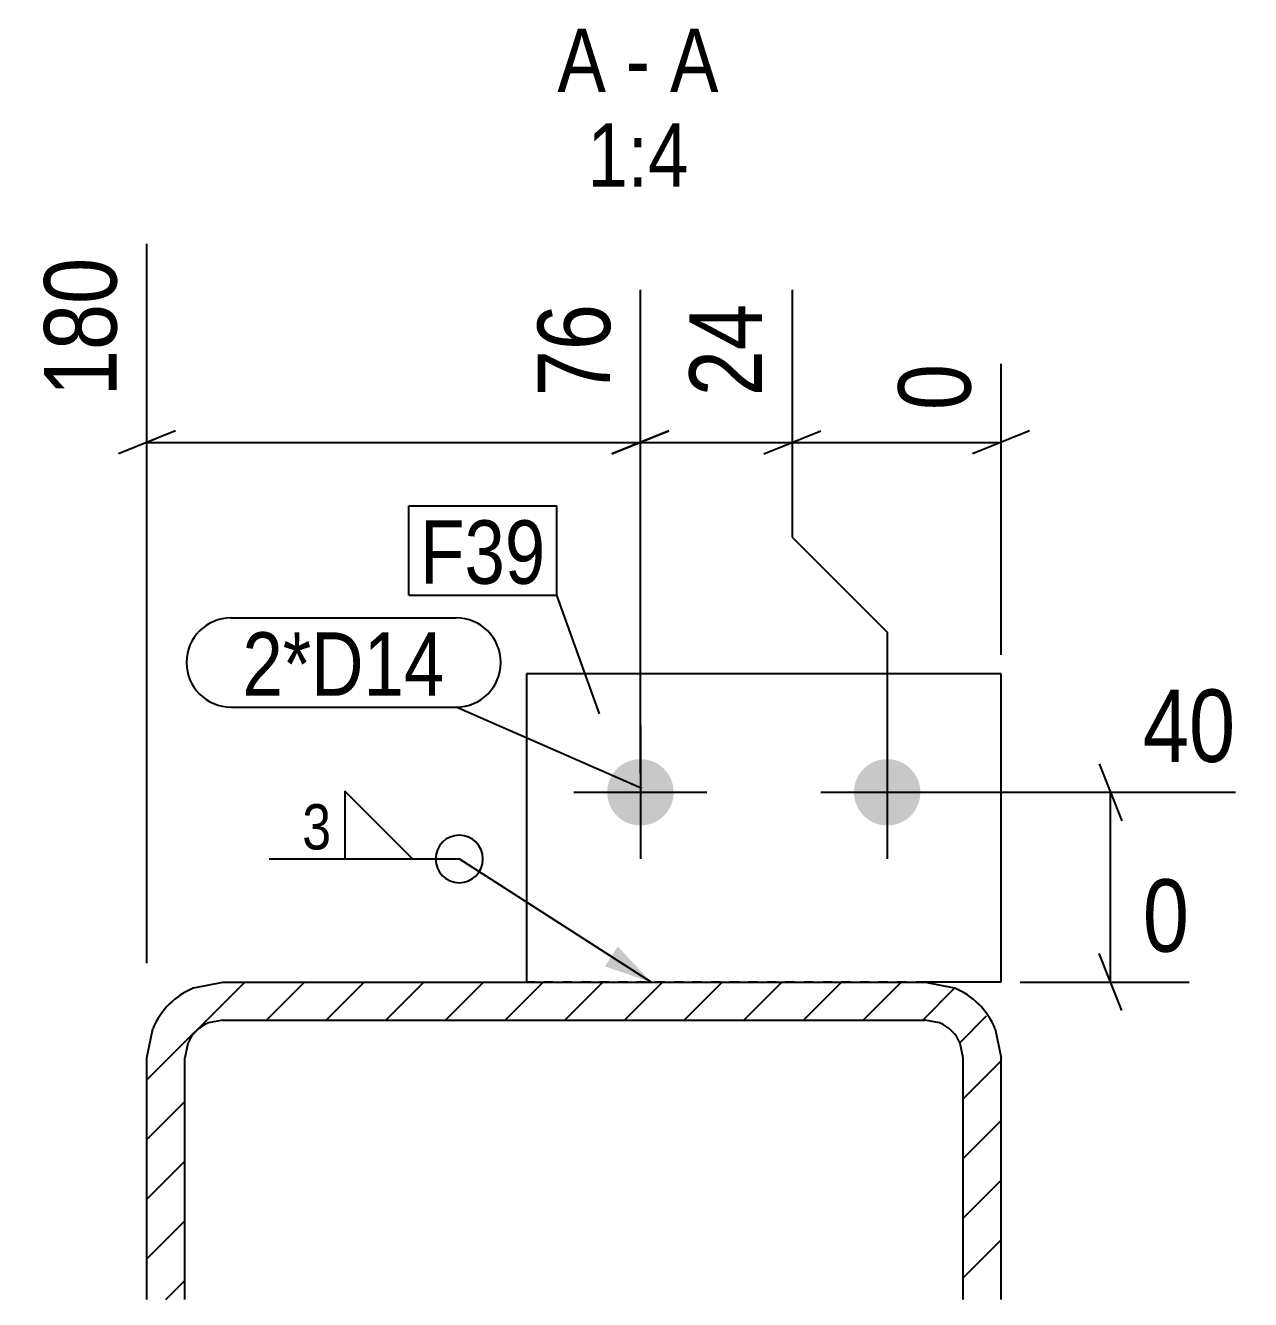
# Model space of a CAD drawing. Header units: millimetres. Extents: x 5277 to 67222, y 8 to 1401.
# Drawn here: x 5277.4 to 5535.5, y 9.6 to 278.2 of the extents above; entities that cross this region are included whole.
import ezdxf

# ---------------------------------------------------------------- set-up
doc = ezdxf.new("R2010")
doc.units = ezdxf.units.MM
doc.linetypes.add('DXK_LINE_DOT2', pattern=[3.9198, 1.9599, -1.9599])
for name, color, linetype in [('MÅLSÆTNING', 7, 'Continuous'), ('STÅL', 7, 'Continuous'), ('TEKST', 7, 'Continuous')]:
    doc.layers.add(name, color=color, linetype=linetype)
doc.styles.add('Arial Narrow', font='ARIALN.TTF', dxfattribs={"height": 0.2})

msp = doc.modelspace()

# ---------------------------------------------------------------- hatches: boundary and pattern name
at = {"layer": 'STÅL', "linetype": 'Continuous'}
for points in [[(5413.97, 116.52, -1), (5399.97, 116.52, -1)], [(5465.97, 116.52, -1), (5451.97, 116.52, -1)]]:
    msp.add_hatch(color=96, dxfattribs=at).paths.add_polyline_path(points)
h = msp.add_hatch(dxfattribs=at)
h.set_pattern_fill('', scale=2.8, style=0, pattern_type=0)
h.set_pattern_definition([(45, (5482.973, 9.6), (-6.28618, 6.28618), [])])
h.paths.add_polyline_path([(5474.97, 9.6), (5482.97, 9.6), (5482.97, 60.52), (5481.75, 66.64), (5478.29, 71.83), (5473.1, 75.3), (5466.97, 76.52), (5318.97, 76.52), (5312.85, 75.3), (5307.66, 71.83), (5304.19, 66.64), (5302.97, 60.52), (5302.97, 9.6), (5310.97, 9.6), (5310.97, 60.52), (5311.58, 63.58), (5313.32, 66.18), (5315.91, 67.91), (5318.97, 68.52), (5466.97, 68.52), (5470.03, 67.91), (5472.63, 66.18), (5474.36, 63.58), (5474.97, 60.52)])
at = {"layer": 'TEKST', "linetype": 'Continuous'}
msp.add_hatch(color=3, dxfattribs=at).paths.add_polyline_path([(5402.19, 84.02), (5409.26, 76.52), (5399.5, 79.81)])

# ---------------------------------------------------------------- linework, layer by layer
at = {"layer": 'MÅLSÆTNING', "color": 7, "linetype": 'Continuous'}
for p, q in [((5302.97, 80.52), (5302.97, 232.17)), ((5406.97, 120.52), (5406.97, 222.42)), ((5406.97, 120.52), (5406.97, 222.42)), ((5438.97, 222.42), (5438.97, 170.29)), ((5438.97, 222.42), (5438.97, 170.29)), ((5482.97, 145.52), (5482.97, 206.84)), ((5308.97, 192.69), (5296.97, 187.89)), ((5412.97, 192.69), (5400.97, 187.89)), ((5400.97, 187.89), (5412.97, 192.69)), ((5432.97, 187.89), (5444.97, 192.69)), ((5432.97, 187.89), (5444.97, 192.69)), ((5488.97, 192.69), (5476.97, 187.89)), ((5302.97, 190.29), (5406.97, 190.29)), ((5406.97, 190.29), (5438.97, 190.29)), ((5438.97, 190.29), (5482.97, 190.29)), ((5438.97, 170.29), (5458.97, 150.29)), ((5438.97, 170.29), (5458.97, 150.29)), ((5458.97, 150.29), (5458.97, 120.52)), ((5458.97, 150.29), (5458.97, 120.52)), ((5503.65, 122.52), (5508.45, 110.52)), ((5462.97, 116.52), (5532.35, 116.52)), ((5506.05, 76.52), (5506.05, 116.52)), ((5508.45, 70.52), (5503.65, 82.52)), ((5486.97, 76.52), (5522.6, 76.52))]:
    msp.add_line(p, q, dxfattribs=at)
at = {"layer": 'STÅL', "color": 2, "linetype": 'Continuous'}
for p, q in [((5482.97, 141.52), (5382.97, 141.52)), ((5382.97, 141.52), (5382.97, 76.52)), ((5482.97, 76.52), (5482.97, 141.52)), ((5312.85, 75.3), (5318.97, 76.52)), ((5318.97, 76.52), (5466.97, 76.52)), ((5466.97, 76.52), (5473.1, 75.3)), ((5482.97, 76.52), (5466.97, 76.52)), ((5318.97, 68.52), (5315.91, 67.91)), ((5318.97, 68.52), (5466.97, 68.52)), ((5470.03, 67.91), (5466.97, 68.52)), ((5302.97, 60.52), (5304.19, 66.64)), ((5481.75, 66.64), (5482.97, 60.52)), ((5311.58, 63.58), (5310.97, 60.52)), ((5474.97, 60.52), (5474.36, 63.58)), ((5302.97, 9.6), (5302.97, 60.52)), ((5310.97, 9.6), (5310.97, 60.52)), ((5474.97, 9.6), (5474.97, 60.52)), ((5482.97, 9.6), (5482.97, 60.52))]:
    msp.add_line(p, q, dxfattribs=at)
at = {"layer": 'STÅL', "color": 96, "linetype": 'Continuous'}
for p, q in [((5406.97, 130.52), (5406.97, 102.52)), ((5458.97, 130.52), (5458.97, 102.52)), ((5392.97, 116.52), (5420.97, 116.52)), ((5444.97, 116.52), (5472.97, 116.52))]:
    msp.add_line(p, q, dxfattribs=at)
at = {"layer": 'STÅL', "color": 7, "linetype": 'DXK_LINE_DOT2'}
msp.add_line((5466.97, 76.52), (5382.97, 76.52), dxfattribs=at)
at = {"layer": 'STÅL', "color": 2, "linetype": 'Continuous'}
for centre, radius, start, end in [((5318.97, 60.52), 16, 112.5, 157.5), ((5466.97, 60.52), 16, 22.5, 67.5), ((5318.97, 60.52), 8, 112.5, 157.5), ((5466.97, 60.52), 8, 22.5, 67.5)]:
    msp.add_arc(centre, radius, start, end, dxfattribs=at)
at = {"layer": 'TEKST', "color": 7, "linetype": 'Continuous'}
for p, q in [((5358.14, 176.88), (5389.37, 176.88)), ((5358.14, 158.08), (5358.14, 176.88)), ((5389.37, 158.08), (5389.37, 176.88)), ((5358.14, 158.08), (5389.37, 158.08)), ((5398.35, 133.08), (5389.37, 158.08)), ((5320.7, 153.28), (5368.13, 153.28)), ((5320.7, 134.48), (5368.13, 134.48)), ((5407.24, 117.33), (5368.13, 134.48))]:
    msp.add_line(p, q, dxfattribs=at)
at = {"layer": 'TEKST', "color": 3, "linetype": 'Continuous'}
for p, q in [((5358.94, 102.47), (5344.65, 116.76)), ((5344.65, 116.76), (5344.65, 102.47)), ((5344.65, 102.47), (5358.94, 102.47)), ((5409.26, 76.52), (5368.79, 102.47))]:
    msp.add_line(p, q, dxfattribs=at)
at = {"layer": 'TEKST', "color": 7, "linetype": 'Continuous'}
for centre, start, end in [((5320.7, 143.88), 90, 270), ((5368.13, 143.88), 270, 90)]:
    msp.add_arc(centre, 9.4, start, end, dxfattribs=at)
at = {"layer": 'TEKST', "color": 3, "linetype": 'Continuous'}
for start, end in [(90, 270), (270, 90)]:
    msp.add_arc((5368.79, 102.47), 5, start, end, dxfattribs=at)

# ---------------------------------------------------------------- wipeouts: each hides what was drawn before it
at = {"color": 0, "linetype": 'Continuous'}
for points, layer in [([(5299.77, 232.46), (5277.37, 232.46), (5277.37, 196.81), (5299.77, 196.81)], 'MÅLSÆTNING'), ([(5403.77, 222.71), (5381.37, 222.71), (5381.37, 196.81), (5403.77, 196.81)], 'MÅLSÆTNING'), ([(5435.77, 222.71), (5413.37, 222.71), (5413.37, 196.81), (5435.77, 196.81)], 'MÅLSÆTNING'), ([(5399.71, 264.17), (5399.71, 278.17), (5389.48, 278.17), (5389.48, 264.17)], 'TEKST'), ([(5409.01, 264.17), (5409.01, 278.17), (5403.91, 278.17), (5403.91, 264.17)], 'TEKST'), ([(5423.44, 264.17), (5423.44, 278.17), (5413.21, 278.17), (5413.21, 264.17)], 'TEKST'), ([(5417.12, 244.17), (5417.12, 258.17), (5395.79, 258.17), (5395.79, 244.17)], 'TEKST')]:
    msp.add_wipeout(points, dxfattribs=at).dxf.layer = layer
at = {"color": 0}
for points in [[(5386.97, 160.48), (5386.97, 174.48), (5360.54, 174.48), (5360.54, 160.48)], [(5365.73, 136.88), (5365.73, 150.88), (5323.1, 150.88), (5323.1, 136.88)], [(5342.59, 103.67), (5342.59, 115.27), (5334.9, 115.27), (5334.9, 103.67)]]:
    msp.add_wipeout(points, dxfattribs=at).dxf.layer = 'TEKST'

# ---------------------------------------------------------------- next in the draw order: linework, layer by layer
at = {"layer": 'TEKST', "color": 3, "linetype": 'Continuous'}
msp.add_line((5328.7, 102.47), (5368.79, 102.47), dxfattribs=at)

# ---------------------------------------------------------------- next in the draw order: texts
at = {"layer": 'MÅLSÆTNING', "color": 3, "linetype": 'Continuous', "style": 'Arial Narrow'}
for s, p in [('180', (5296.57, 200.01)), ('76', (5400.57, 200.01)), ('24', (5432.57, 200.01))]:
    msp.add_text(s, height=15.271, rotation=90.0002, dxfattribs=at).set_placement(p)
at = {"layer": 'TEKST', "color": 3, "linetype": 'Continuous', "style": 'Arial Narrow'}
for s, height, p in [('A', 13.36, (5389.48, 264.17)), ('A', 13.36, (5413.21, 264.17)), ('-', 13.36, (5403.91, 264.17)), ('1:4', 13.362, (5395.79, 244.17))]:
    msp.add_text(s, height=height, dxfattribs=at).set_placement(p)
at = {"layer": 'TEKST', "color": 3, "style": 'Arial Narrow'}
msp.add_text('3', height=9.54, dxfattribs=at).set_placement((5335.7, 104.47))

# ---------------------------------------------------------------- next in the draw order: wipeouts: each hides what was drawn before it
at = {"color": 0, "linetype": 'Continuous'}
for points in [[(5479.77, 210.04), (5457.37, 210.04), (5457.37, 193.89), (5479.77, 193.89)], [(5535.55, 119.72), (5535.55, 142.12), (5509.65, 142.12), (5509.65, 119.72)], [(5525.8, 79.72), (5525.8, 102.12), (5509.65, 102.12), (5509.65, 79.72)]]:
    msp.add_wipeout(points, dxfattribs=at).dxf.layer = 'MÅLSÆTNING'
at = {"color": 0}
for points in [[(5386.97, 160.48), (5386.97, 174.48), (5360.54, 174.48), (5360.54, 160.48)], [(5365.73, 136.88), (5365.73, 150.88), (5323.1, 150.88), (5323.1, 136.88)]]:
    msp.add_wipeout(points, dxfattribs=at).dxf.layer = 'TEKST'

# ---------------------------------------------------------------- next in the draw order: texts
at = {"layer": 'MÅLSÆTNING', "color": 3, "linetype": 'Continuous', "style": 'Arial Narrow'}
msp.add_text('0', height=15.27, rotation=90.0002, dxfattribs=at).set_placement((5476.57, 197.09))
for s, height, p in [('40', 15.271, (5512.85, 122.92)), ('0', 15.27, (5512.85, 82.92))]:
    msp.add_text(s, height=height, dxfattribs=at).set_placement(p)
at = {"layer": 'TEKST', "color": 3, "style": 'Arial Narrow'}
for s, p in [('F39', (5360.54, 160.48)), ('2*D14', (5323.1, 136.88))]:
    msp.add_text(s, height=13.362, dxfattribs=at).set_placement(p)

doc.saveas('drawing.dxf')
